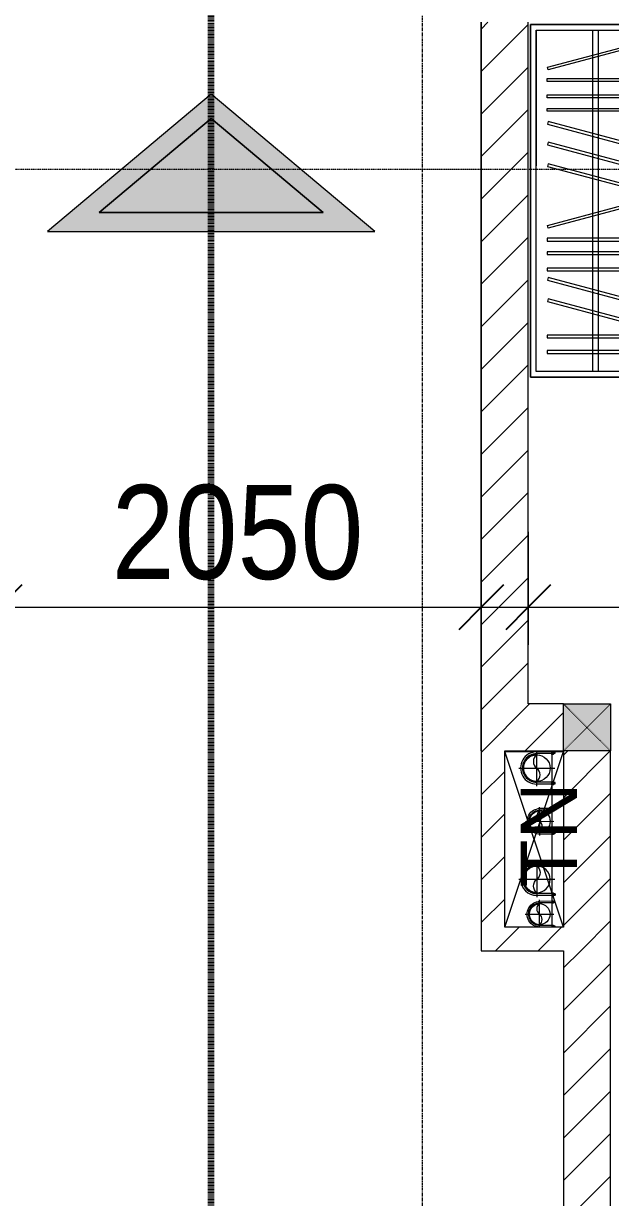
# Model space of a CAD drawing. Header units: millimetres. Extents: x 1591 to 239055, y -15958 to 83255.
# Drawn here: x 212434 to 214932, y 64837 to 69832 of the extents above; entities that cross this region are included whole.
import ezdxf

# ---------------------------------------------------------------- set-up
doc = ezdxf.new("R2010")
doc.units = ezdxf.units.MM
for name, pattern in [('1 NÉT CALL OUT', [6, 3, -3]), ('Dash', [6, 3, -3]), ('Dash Dot 3_16_', [7.9375, 4.7625, -1.5875, 0, -1.5875]), ('Grid Line', [22.225, 12.7, -3.175, 3.175, -3.175]), ('IMPORT-CENTER _2_', [40.64, 25.4, -5.08, 5.08, -5.08])]:
    doc.linetypes.add(name, pattern=pattern)
for name, color, linetype, lineweight in [('0-1', 250, 'Continuous', 5), ('0-2', 7, 'Continuous', 9), ('A-ANNO-DIMS', 211, 'Continuous', 9), ('A-ANNO-DIMS-160', 211, 'Continuous', 9), ('A-ANNO-NOTE', 131, 'Continuous', 9), ('A-DETL-3', 90, '1 NÉT CALL OUT', 100), ('A-FLOR', 192, 'Continuous', 9), ('A-FLOR-1', 7, 'Continuous', 9), ('A-WALL-3', 113, 'Continuous', 18), ('A-WALL-PATT-2', 111, 'Continuous', 9), ('G-ANNO-SYMB-1', 111, 'Dash Dot 3_16_', 18), ('G-ANNO-TEXT-1', 7, 'Continuous', 9), ('G-IMPT', 8, 'Continuous', 9), ('G-IMPT-2', 8, 'IMPORT-CENTER _2_', 9), ('I-FURN-1', 254, 'Continuous', 9), ('M-EQPM', 50, 'Continuous', 9), ('S-COLS', 52, 'Continuous', 9), ('S-COLS-5', 52, 'Continuous', 18), ('S-COLS-HDLN', 52, 'Dash', 9), ('S-GRID-1', 1, 'Grid Line', 9)]:
    doc.layers.add(name, color=color, linetype=linetype, lineweight=lineweight)
doc.styles.add('Arial_11', font='arial_0.ttf', dxfattribs={"height": 240})
doc.styles.add('UTM Avo', font='UTM Avo.ttf', dxfattribs={"width": 0.9, "height": 400})
doc.dimstyles.new('1_Dim_chi_tiet_2_5', dxfattribs={"dimscale": 304.8, "dimtxt": 399.720379, "dimasz": 0.629921, "dimexe": 0.524934, "dimexo": 0.0625, "dimgap": 0.052493, "dimtad": 1, "dimdec": 0, "dimrnd": 5, "dimzin": 0, "dimdsep": 46, "dimtxsty": 'UTM Avo', "dimblk1": 'OBLIQUE', "dimblk2": 'OBLIQUE', "dimsah": 1, "dimcen": 0.09, "dimdle": 0.524934, "dimazin": 0, "dimtfac": 1, "dimtdec": 4, "dimtix": 1, "dimtmove": 0, "dimatfit": 3, "dimfxl": 1.049869, "dimfxlon": 1, "dimtvp": 1, "dimtolj": 1, "dimtzin": 0, "dimarcsym": 2})
doc.dimstyles.new('1_Dim_chi_tiet_2_5_1', dxfattribs={"dimscale": 304.8, "dimtxt": 399.720379, "dimasz": 0.629921, "dimexe": 0.524934, "dimexo": 0.0625, "dimgap": 0.052493, "dimtad": 1, "dimdec": 0, "dimrnd": 5, "dimzin": 0, "dimdsep": 46, "dimtxsty": 'UTM Avo', "dimblk1": 'OBLIQUE', "dimblk2": 'OBLIQUE', "dimsah": 1, "dimcen": 0.09, "dimdle": 0.524934, "dimazin": 0, "dimtfac": 1, "dimtdec": 4, "dimtix": 1, "dimtmove": 0, "dimatfit": 3, "dimfxl": 1.049869, "dimfxlon": 1, "dimtvp": 1, "dimtolj": 1, "dimtzin": 0, "dimarcsym": 2})
pattern_1 = [(45, (95879.7, 0), (-90.50967, 90.50967), [])]

# ---------------------------------------------------------------- blocks, each defined once
blk = doc.blocks.new('NCV_TKTC_KET CAU_rvt-1-TKCS_MB TẦNG 6-8')
at = {"layer": 'A-FLOR-1'}
for p, q in [((118602.6, 66734.9), (118852.5, 66734.9)), ((118602.6, 65986.9), (118602.6, 66734.9))]:
    blk.add_line(p, q, dxfattribs=at)
blk = doc.blocks.new('TU QUAN AO-SUITE ROOM_3 - TU QUAN AO-SUITE ROOM_3-885817-TKCS_MB TẦNG 6-8')
at = {"layer": 'I-FURN-1'}
for p, q in [((0, 0), (-550, 0)), ((-550, 0), (-550, -1500)), ((-550, -1500), (-550, 0)), ((-550, 0), (0, 0)), ((0, -1500), (0, 0)), ((0, 0), (0, -1500)), ((-550, -24), (-550, -576)), ((-526, -24), (-24, -24)), ((-526, -1476), (-526, -24)), ((-526, -24), (-526, -600)), ((-287, -24), (-287, -576)), ((-263, -24), (-263, -576)), ((-24, -24), (-24, -1476)), ((-478.3, -181.1), (-61.3, -69.4)), ((-58.2, -80.9), (-475.2, -192.7)), ((-61.3, -69.4), (-58.2, -80.9)), ((-475.2, -192.7), (-478.3, -181.1)), ((-480.1, -229.7), (-50.1, -229.7)), ((-480.1, -241.7), (-480.1, -229.7)), ((-50.1, -241.7), (-480.1, -241.7)), ((-50.1, -229.7), (-50.1, -241.7)), ((-480.1, -299.2), (-50.1, -299.2)), ((-480.1, -311.2), (-480.1, -299.2)), ((-50.1, -299.2), (-50.1, -311.2)), ((-50.1, -311.2), (-480.1, -311.2)), ((-480.1, -356.4), (-50.1, -356.4)), ((-480.1, -368.4), (-480.1, -356.4)), ((-50.1, -368.4), (-480.1, -368.4)), ((-50.1, -356.4), (-50.1, -368.4)), ((-475.2, -411.5), (-478.3, -423.1)), ((-478.3, -423.1), (-61.3, -534.9)), ((-58.2, -523.3), (-475.2, -411.5)), ((-475.2, -500.3), (-478.3, -511.9)), ((-478.3, -511.9), (-61.3, -623.6)), ((-58.2, -612.1), (-475.2, -500.3)), ((-61.3, -534.9), (-58.2, -523.3)), ((-475.2, -591.5), (-478.3, -603.1)), ((-58.2, -703.3), (-475.2, -591.5)), ((-287, -576), (-287, -1476)), ((-263, -576), (-263, -1476)), ((-526, -1476), (-526, -600)), ((-478.3, -603.1), (-61.3, -714.9)), ((-61.3, -623.6), (-58.2, -612.1)), ((-478.3, -853.9), (-61.3, -742.1)), ((-61.3, -714.9), (-58.2, -703.3)), ((-61.3, -742.1), (-58.2, -753.7)), ((-58.2, -753.7), (-475.2, -865.5)), ((-475.2, -865.5), (-478.3, -853.9)), ((-480.1, -908.6), (-480.1, -920.6)), ((-480.1, -908.6), (-480.1, -920.6)), ((-50.1, -908.6), (-480.1, -908.6)), ((-480.1, -920.6), (-50.1, -920.6)), ((-50.1, -920.6), (-50.1, -908.6)), ((-480.1, -965.8), (-480.1, -977.8)), ((-480.1, -965.8), (-480.1, -977.8)), ((-50.1, -965.8), (-480.1, -965.8)), ((-480.1, -977.8), (-50.1, -977.8)), ((-50.1, -977.8), (-50.1, -965.8)), ((-480.1, -1035.3), (-480.1, -1047.3)), ((-480.1, -1035.3), (-480.1, -1047.3)), ((-50.1, -1035.3), (-480.1, -1035.3)), ((-480.1, -1047.3), (-50.1, -1047.3)), ((-50.1, -1047.3), (-50.1, -1035.3)), ((-475.2, -1075.3), (-478.3, -1086.9)), ((-478.3, -1086.9), (-61.3, -1198.6)), ((-58.2, -1187.1), (-475.2, -1075.3)), ((-475.2, -1166.5), (-478.3, -1178.1)), ((-478.3, -1178.1), (-61.3, -1289.9)), ((-58.2, -1278.3), (-475.2, -1166.5)), ((-61.3, -1198.6), (-58.2, -1187.1)), ((-61.3, -1289.9), (-58.2, -1278.3)), ((-480.1, -1320.5), (-480.1, -1332.5)), ((-480.1, -1320.5), (-480.1, -1332.5)), ((-50.1, -1320.5), (-480.1, -1320.5)), ((-480.1, -1332.5), (-50.1, -1332.5)), ((-50.1, -1332.5), (-50.1, -1320.5)), ((-480.1, -1386.9), (-480.1, -1398.9)), ((-480.1, -1386.9), (-480.1, -1398.9)), ((-50.1, -1386.9), (-480.1, -1386.9)), ((-50.1, -1398.9), (-50.1, -1386.9)), ((-480.1, -1398.9), (-50.1, -1398.9)), ((-24, -1476), (-526, -1476)), ((-550, -1500), (0, -1500)), ((0, -1500), (-550, -1500))]:
    blk.add_line(p, q, dxfattribs=at)
blk = doc.blocks.new('NCV_TKTC_TANG 6 - 8_rvt-2-TKCS_MB TẦNG 6-8')
at = {"layer": 'I-FURN-1'}
blk.add_blockref('TU QUAN AO-SUITE ROOM_3 - TU QUAN AO-SUITE ROOM_3-885817-TKCS_MB TẦNG 6-8', (119262.6, 69826.9), dxfattribs=at)
blk = doc.blocks.new('G1_SOF - BO TRU - 200x200-3056269-TKCS_MB TẦNG 6-8')
at = {"layer": 'S-COLS'}
blk.add_hatch(color=256, dxfattribs=at).paths.add_polyline_path([(100, 100), (-100, 100), (-100, -100), (100, -100)])
at = {"layer": 'S-COLS-5'}
for p, q in [((-100, 100), (100, 100)), ((-100, -100), (-100, 100)), ((100, 100), (100, -100)), ((100, -100), (-100, -100))]:
    blk.add_line(p, q, dxfattribs=at)
at = {"layer": 'S-COLS-HDLN'}
for p, q in [((100, -100), (-100, 100)), ((-100, -100), (100, 100))]:
    blk.add_line(p, q, dxfattribs=at)
blk = doc.blocks.new('TKTC_XREF_251221_MB TANG 2-7 - TKTC_XREF_260130_MB TANG 2-5_dwg_$cc-4746802-TKCS_MB TẦNG 6-8')
at = {"layer": 'G-IMPT-2'}
for p, q in [((0, -0.673), (0, 0.673)), ((-0.673, 0), (0.673, 0))]:
    blk.add_line(p, q, dxfattribs=at)
at = {"layer": 'M-EQPM'}
blk.add_circle((0, 0), 0.5, dxfattribs=at)
for centre, radius, start, end in [((0, 0), 0.5, 90, 270), ((0.188, 0.25), 0.313, 126.8699, 233.1301), ((-0.188, -0.25), 0.313, 306.8699, 53.1301)]:
    blk.add_arc(centre, radius, start, end, dxfattribs=at)
blk = doc.blocks.new('TKTC_XREF_251221_MB TANG 2-7 - TKTC_XREF_260130_MB TANG 2-5_dwg_CUM U_DN100-4746799-TKCS_MB TẦNG 6-8')
at = {"layer": 'G-IMPT'}
blk.add_hatch(color=256, dxfattribs=at).paths.add_polyline_path([(0, 61), (15.8, 58.9), (30.5, 52.8), (43.1, 43.1), (52.8, 30.5), (58.9, 15.8), (61, 0), (58.9, -15.8), (52.8, -30.5), (43.1, -43.1), (30.5, -52.8), (15.8, -58.9), (0, -61), (0, -57), (14.8, -55.1), (28.5, -49.4), (40.3, -40.3), (49.4, -28.5), (55.1, -14.8), (57, 0), (55.1, 14.8), (49.4, 28.5), (40.3, 40.3), (28.5, 49.4), (14.8, 55.1), (0, 57)])
for p, q in [((-79.1, 66.6), (-79.1, 63.4)), ((-76.6, 66.6), (-76.6, 63.4)), ((-74.6, 66.6), (-74.6, 63.4)), ((-72.7, 69.3), (-72.7, 60.7)), ((-66.9, 67.9), (-71.7, 67.9)), ((-65, 69), (0, 69)), ((-66.9, 62.1), (-71.7, 62.1)), ((-72.7, -60.7), (-72.7, -69.3)), ((-66.9, -62.1), (-71.7, -62.1)), ((-79.1, -63.4), (-79.1, -66.6)), ((-76.6, -63.4), (-76.6, -66.6)), ((-74.6, -63.4), (-74.6, -66.6)), ((-66.9, -67.9), (-71.7, -67.9)), ((-65, -69), (0, -69))]:
    blk.add_line(p, q, dxfattribs=at)
at = {"layer": 'G-IMPT', "flags": 128}
for points in [[(-72.7, 67.6), (-78.1, 67.6), (-78.1, 62.4), (-72.7, 62.4)], [(-71.7, 59.2), (-66.9, 59.2), (-66.9, 70.8), (-71.7, 70.8)], [(-66.9, 70.8), (-66.9, 72.7), (-65, 72.7), (-65, 57.3), (-66.9, 57.3), (-66.9, 59.2)], [(-65, 61), (0, 61), (0, 57)], [(-72.7, -62.4), (-78.1, -62.4), (-78.1, -67.6), (-72.7, -67.6)], [(-71.7, -70.8), (-66.9, -70.8), (-66.9, -59.2), (-71.7, -59.2)], [(-66.9, -59.2), (-66.9, -57.3), (-65, -57.3), (-65, -72.7), (-66.9, -72.7), (-66.9, -70.8)], [(-65, -61), (0, -61), (0, -57)]]:
    blk.add_lwpolyline(points, dxfattribs=at)
at = {"layer": 'G-IMPT'}
for centre, radius, start, end in [((-78.1, 66.6), 0.96, 90, 180), ((-78.1, 63.4), 0.96, 180, 270), ((-71.1, 69.3), 1.56, 112.61986, 247.38014), ((-67.9, 65), 4.8, 143.1301, 216.8699), ((0, 0), 69, 270, 90), ((-71.1, 60.7), 1.56, 112.61986, 247.38014), ((0, 0), 61, 270, 90), ((0, 0), 57, 270, 90), ((-78.1, -63.4), 0.96, 90, 180), ((-71.1, -60.7), 1.56, 112.61986, 247.38014), ((-67.9, -65), 4.8, 143.1301, 216.8699), ((-78.1, -66.6), 0.96, 180, 270), ((-71.1, -69.3), 1.56, 112.61986, 247.38014)]:
    blk.add_arc(centre, radius, start, end, dxfattribs=at)
blk = doc.blocks.new('TKTC_XREF_251221_MB TANG 2-7 - TKTC_XREF_260130_MB TANG 2-5_dwg_$cc-V123-TKCS_MB TẦNG 6-8')
at = {"layer": 'G-IMPT-2'}
for p, q in [((0, -0.673), (0, 0.645)), ((-0.673, 0), (0.673, 0))]:
    blk.add_line(p, q, dxfattribs=at)
at = {"layer": 'M-EQPM'}
blk.add_circle((0, 0), 0.5, dxfattribs=at)
for centre, radius, start, end in [((0, 0), 0.5, 90, 270), ((0.188, 0.25), 0.313, 126.8699, 233.1301), ((-0.188, -0.25), 0.313, 306.8699, 53.1301)]:
    blk.add_arc(centre, radius, start, end, dxfattribs=at)
blk = doc.blocks.new('TKTC_XREF_251221_MB TANG 2-7 - TKTC_XREF_260130_MB TANG 2-5_dwg_CUM U_DN100-V124-TKCS_MB TẦNG 6-8')
at = {"layer": 'G-IMPT'}
blk.add_hatch(color=256, dxfattribs=at).paths.add_polyline_path([(0, 61), (0, 57), (14.8, 55.1), (28.5, 49.4), (40.3, 40.3), (49.4, 28.5), (55.1, 14.8), (57, 0), (55.1, -14.8), (49.4, -28.5), (40.3, -40.3), (28.5, -49.4), (14.8, -55.1), (0, -57), (0, -61), (15.8, -58.9), (30.5, -52.8), (43.1, -43.1), (52.8, -30.5), (58.9, -15.8), (61, 0), (58.9, 15.8), (52.8, 30.5), (43.1, 43.1), (30.5, 52.8), (15.8, 58.9)])
for p, q in [((-79.1, 66.6), (-79.1, 63.4)), ((-76.6, 66.6), (-76.6, 63.4)), ((-74.6, 66.6), (-74.6, 63.4)), ((-72.7, 69.3), (-72.7, 60.7)), ((-66.9, 67.9), (-71.7, 67.9)), ((-66.9, 62.1), (-71.7, 62.1)), ((-65, 69), (0, 69)), ((-79.1, -63.4), (-79.1, -66.6)), ((-76.6, -63.4), (-76.6, -66.6)), ((-74.6, -63.4), (-74.6, -66.6)), ((-72.7, -60.7), (-72.7, -69.3)), ((-66.9, -62.1), (-71.7, -62.1)), ((-66.9, -67.9), (-71.7, -67.9)), ((-65, -69), (0, -69))]:
    blk.add_line(p, q, dxfattribs=at)
at = {"layer": 'G-IMPT', "flags": 128}
for points in [[(-72.7, 67.6), (-78.1, 67.6), (-78.1, 62.4), (-72.7, 62.4)], [(-71.7, 59.2), (-66.9, 59.2), (-66.9, 70.8), (-71.7, 70.8)], [(-66.9, 70.8), (-66.9, 72.7), (-65, 72.7), (-65, 57.3), (-66.9, 57.3), (-66.9, 59.2)], [(-65, 61), (0, 61), (0, 57)], [(-72.7, -62.4), (-78.1, -62.4), (-78.1, -67.6), (-72.7, -67.6)], [(-71.7, -70.8), (-66.9, -70.8), (-66.9, -59.2), (-71.7, -59.2)], [(-66.9, -59.2), (-66.9, -57.3), (-65, -57.3), (-65, -72.6)], [(-65, -61), (0, -61), (0, -57)]]:
    blk.add_lwpolyline(points, dxfattribs=at)
at = {"layer": 'G-IMPT'}
for centre, radius, start, end in [((-78.1, 66.6), 0.96, 90, 180), ((-78.1, 63.4), 0.96, 180, 270), ((-71.1, 69.3), 1.56, 112.6199, 247.3801), ((-67.9, 65), 4.8, 143.1301, 216.8699), ((-71.1, 60.7), 1.56, 112.6199, 247.3801), ((0, 0), 69, 270, 90), ((0, 0), 61, 270, 90), ((0, 0), 57, 270, 90), ((-78.1, -63.4), 0.96, 90, 180), ((-78.1, -66.6), 0.96, 180, 270), ((-71.1, -60.7), 1.56, 112.6199, 247.3801), ((-67.9, -65), 4.8, 143.1301, 216.8699), ((-71.1, -69.3), 1.56, 112.6199, 247.3801)]:
    blk.add_arc(centre, radius, start, end, dxfattribs=at)
blk = doc.blocks.new('TKTC_XREF_251221_MB TANG 2-7 - TKTC_XREF_260130_MB TANG 2-5_dwg_CUM U_DN100-4746796-TKCS_MB TẦNG 6-8')
at = {"layer": 'G-IMPT'}
blk.add_hatch(color=256, dxfattribs=at).paths.add_polyline_path([(0, 61), (0, 57), (14.8, 55.1), (28.5, 49.4), (40.3, 40.3), (49.4, 28.5), (55.1, 14.8), (57, 0), (55.1, -14.8), (49.4, -28.5), (40.3, -40.3), (28.5, -49.4), (14.8, -55.1), (0, -57), (0, -61), (15.8, -58.9), (30.5, -52.8), (43.1, -43.1), (52.8, -30.5), (58.9, -15.8), (61, 0), (58.9, 15.8), (52.8, 30.5), (43.1, 43.1), (30.5, 52.8), (15.8, 58.9)])
for p, q in [((-79.1, 66.6), (-79.1, 63.4)), ((-76.6, 66.6), (-76.6, 63.4)), ((-74.6, 66.6), (-74.6, 63.4)), ((-72.7, 69.3), (-72.7, 60.7)), ((-66.9, 67.9), (-71.7, 67.9)), ((-66.9, 62.1), (-71.7, 62.1)), ((-65, 69), (0, 69)), ((-79.1, -63.4), (-79.1, -66.6)), ((-76.6, -63.4), (-76.6, -66.6)), ((-74.6, -63.4), (-74.6, -66.6)), ((-72.7, -60.7), (-72.7, -69.3)), ((-66.9, -62.1), (-71.7, -62.1)), ((-66.9, -67.9), (-71.7, -67.9)), ((-65, -69), (0, -69))]:
    blk.add_line(p, q, dxfattribs=at)
at = {"layer": 'G-IMPT', "flags": 128}
for points in [[(-72.7, 67.6), (-78.1, 67.6), (-78.1, 62.4), (-72.7, 62.4)], [(-71.7, 59.2), (-66.9, 59.2), (-66.9, 70.8), (-71.7, 70.8)], [(-66.9, 70.8), (-66.9, 72.7), (-65, 72.7), (-65, 57.3), (-66.9, 57.3), (-66.9, 59.2)], [(-65, 61), (0, 61), (0, 57)], [(-72.7, -62.4), (-78.1, -62.4), (-78.1, -67.6), (-72.7, -67.6)], [(-71.7, -70.8), (-66.9, -70.8), (-66.9, -59.2), (-71.7, -59.2)], [(-66.9, -59.2), (-66.9, -57.3), (-65, -57.3), (-65, -72.7), (-66.9, -72.7), (-66.9, -70.8)], [(-65, -61), (0, -61), (0, -57)]]:
    blk.add_lwpolyline(points, dxfattribs=at)
at = {"layer": 'G-IMPT'}
for centre, radius, start, end in [((-78.1, 66.6), 0.96, 90, 180), ((-78.1, 63.4), 0.96, 180, 270), ((-71.1, 69.3), 1.56, 112.6199, 247.3801), ((-67.9, 65), 4.8, 143.1301, 216.8699), ((-71.1, 60.7), 1.56, 112.6199, 247.3801), ((0, 0), 69, 270, 90), ((0, 0), 61, 270, 90), ((0, 0), 57, 270, 90), ((-78.1, -63.4), 0.96, 90, 180), ((-78.1, -66.6), 0.96, 180, 270), ((-71.1, -60.7), 1.56, 112.6199, 247.3801), ((-67.9, -65), 4.8, 143.1301, 216.8699), ((-71.1, -69.3), 1.56, 112.6199, 247.3801)]:
    blk.add_arc(centre, radius, start, end, dxfattribs=at)
blk = doc.blocks.new('TKTC_XREF_251221_MB TANG 2-7 - TKTC_XREF_260130_MB TANG 2-5_dwg_$cc-4746806-TKCS_MB TẦNG 6-8')
at = {"layer": 'G-IMPT-2'}
for p, q in [((0, -0.673), (0, 0.673)), ((-0.673, 0), (0.673, 0))]:
    blk.add_line(p, q, dxfattribs=at)
at = {"layer": 'M-EQPM'}
blk.add_circle((0, 0), 0.5, dxfattribs=at)
for centre, radius, start, end in [((0, 0), 0.5, 90, 270), ((0.188, 0.25), 0.313, 126.8699, 233.1301), ((-0.188, -0.25), 0.313, 306.8699, 53.1301)]:
    blk.add_arc(centre, radius, start, end, dxfattribs=at)
blk = doc.blocks.new('TKTC_XREF_251221_MB TANG 2-7 - TKTC_XREF_260130_MB TANG 2-5_dwg_$cc-V125-TKCS_MB TẦNG 6-8')
at = {"layer": 'G-IMPT-2'}
for p, q in [((0, -0.616), (0, 0.673)), ((-0.673, 0), (0.673, 0))]:
    blk.add_line(p, q, dxfattribs=at)
at = {"layer": 'M-EQPM'}
blk.add_circle((0, 0), 0.5, dxfattribs=at)
for centre, radius, start, end in [((0, 0), 0.5, 90, 270), ((0.188, 0.25), 0.313, 126.8699, 233.1301), ((-0.188, -0.25), 0.313, 306.8699, 53.1301)]:
    blk.add_arc(centre, radius, start, end, dxfattribs=at)
blk = doc.blocks.new('TKTC_XREF_251221_MB TANG 2-7 - TKTC_XREF_260130_MB TANG 2-5_dwg_CUM U_DN100-V126-TKCS_MB TẦNG 6-8')
at = {"layer": 'G-IMPT'}
blk.add_hatch(color=256, dxfattribs=at).paths.add_polyline_path([(0, -61), (0, -57), (14.8, -55.1), (28.5, -49.4), (40.3, -40.3), (49.4, -28.5), (55.1, -14.8), (57, 0), (55.1, 14.8), (49.4, 28.5), (40.3, 40.3), (28.5, 49.4), (14.8, 55.1), (0, 57), (0, 61), (15.8, 58.9), (30.5, 52.8), (43.1, 43.1), (52.8, 30.5), (58.9, 15.8), (61, 0), (58.9, -15.8), (52.8, -30.5), (43.1, -43.1), (30.5, -52.8), (15.8, -58.9)])
for p, q in [((-79.1, 66.6), (-79.1, 63.4)), ((-76.6, 66.6), (-76.6, 63.4)), ((-74.6, 66.6), (-74.6, 63.4)), ((-72.7, 69.3), (-72.7, 60.7)), ((-66.9, 67.9), (-71.7, 67.9)), ((-65, 69), (0, 69)), ((-66.9, 62.1), (-71.7, 62.1)), ((-72.7, -60.7), (-72.7, -69.3)), ((-66.9, -62.1), (-71.7, -62.1)), ((-79.1, -63.4), (-79.1, -66.6)), ((-76.6, -63.4), (-76.6, -66.6)), ((-74.6, -63.4), (-74.6, -66.6)), ((-66.9, -67.9), (-71.7, -67.9)), ((-65, -69), (0, -69))]:
    blk.add_line(p, q, dxfattribs=at)
at = {"layer": 'G-IMPT', "flags": 128}
for points in [[(-72.7, 67.6), (-78.1, 67.6), (-78.1, 62.4), (-72.7, 62.4)], [(-71.7, 59.2), (-66.9, 59.2), (-66.9, 70.8), (-71.7, 70.8)], [(-66.9, 70.8), (-66.9, 72.7), (-65, 72.7), (-65, 57.3), (-66.9, 57.3), (-66.9, 59.2)], [(-65, 61), (0, 61), (0, 57)], [(-72.7, -62.4), (-78.1, -62.4), (-78.1, -67.6), (-72.7, -67.6)], [(-66.9, -70.6), (-66.9, -59.2), (-71.7, -59.2)], [(-66.9, -59.2), (-66.9, -57.3), (-65, -57.3), (-65, -70.6)], [(-65, -61), (0, -61), (0, -57)]]:
    blk.add_lwpolyline(points, dxfattribs=at)
at = {"layer": 'G-IMPT'}
for centre, radius, start, end in [((-78.1, 66.6), 0.96, 90, 180), ((-78.1, 63.4), 0.96, 180, 270), ((-71.1, 69.3), 1.56, 112.61986, 247.38014), ((-67.9, 65), 4.8, 143.1301, 216.8699), ((0, 0), 69, 270, 90), ((-71.1, 60.7), 1.56, 112.61986, 247.38014), ((0, 0), 61, 270, 90), ((0, 0), 57, 270, 90), ((-78.1, -63.4), 0.96, 90, 180), ((-71.1, -60.7), 1.56, 112.61986, 247.38014), ((-67.9, -65), 4.8, 143.1301, 216.8699), ((-78.1, -66.6), 0.96, 180, 270), ((-71.1, -69.3), 1.56, 112.61986, 242.9192)]:
    blk.add_arc(centre, radius, start, end, dxfattribs=at)
blk = doc.blocks.new('TKTC_XREF_251221_MB TANG 2-7 - TKTC_XREF_251221_MB TANG 2-7-2039446-TKCS_MB TẦNG 6-8')
at = {"layer": 'M-EQPM'}
blk.add_line((85151.2, 48750), (85151.2, 49500), dxfattribs=at)
for name, p, xscale, yscale, zscale, rotation in [('TKTC_XREF_251221_MB TANG 2-7 - TKTC_XREF_260130_MB TANG 2-5_dwg_$cc-V123-TKCS_MB TẦNG 6-8', (85085.9, 49426.7), 113.7150000000091, 113.7150000000091, 113.7150000000091, 359.9990086636432), ('TKTC_XREF_251221_MB TANG 2-7 - TKTC_XREF_260130_MB TANG 2-5_dwg_CUM U_DN100-V124-TKCS_MB TẦNG 6-8', (85085.9, 49427.6), 0.9975000000000005, 0.9975000000000005, 0.9975000000000005, 180.000991338195), ('TKTC_XREF_251221_MB TANG 2-7 - TKTC_XREF_260130_MB TANG 2-5_dwg_$cc-4746802-TKCS_MB TẦNG 6-8', (85098.2, 49200.5), 90.00000000005107, 90.00000000005107, 90.00000000005107, 0.3740267799372842), ('TKTC_XREF_251221_MB TANG 2-7 - TKTC_XREF_260130_MB TANG 2-5_dwg_CUM U_DN100-4746796-TKCS_MB TẦNG 6-8', (85086.4, 48953.8), 0.9974999999999965, 0.9974999999999965, 0.9974999999999965, 180.0009913385626), ('TKTC_XREF_251221_MB TANG 2-7 - TKTC_XREF_260130_MB TANG 2-5_dwg_$cc-V125-TKCS_MB TẦNG 6-8', (85097.6, 48805.4), 90.00000000005107, 90.00000000005107, 90.00000000005107, 0.3740267799372842)]:
    blk.add_blockref(name, p, dxfattribs=dict(xscale=xscale, yscale=yscale, zscale=zscale, rotation=rotation))
at = {"extrusion": (0, 0, -1)}
for name, p, xscale, yscale, zscale, rotation in [('TKTC_XREF_251221_MB TANG 2-7 - TKTC_XREF_260130_MB TANG 2-5_dwg_CUM U_DN100-4746799-TKCS_MB TẦNG 6-8', (-85100.1, 49200.5), 0.7894736842105242, 0.7894736842105242, -0.7894736842105242, 359.6259732184666), ('TKTC_XREF_251221_MB TANG 2-7 - TKTC_XREF_260130_MB TANG 2-5_dwg_$cc-4746806-TKCS_MB TẦNG 6-8', (-85086.4, 48953.8), 113.7150000000092, 113.7150000000092, -113.7150000000092, 179.9990086636432), ('TKTC_XREF_251221_MB TANG 2-7 - TKTC_XREF_260130_MB TANG 2-5_dwg_CUM U_DN100-V126-TKCS_MB TẦNG 6-8', (-85099.5, 48805.4), 0.7894736842105242, 0.7894736842105242, -0.7894736842105242, 359.6259732184666)]:
    blk.add_blockref(name, p, dxfattribs=dict(at, xscale=xscale, yscale=yscale, zscale=zscale, rotation=rotation))
blk = doc.blocks.new('HDNDCT_MŨI TÊN THOÁT HIỂM - HDNDCT_MŨI TÊN THOÁT HIỂM-2437747-TKCS_MB TẦNG 6-8')
at = {"layer": 'A-ANNO-NOTE'}
h = blk.add_hatch(color=256, dxfattribs=at)
h.paths.add_polyline_path([(-3.153, 0), (0.5, 4.353), (0.5, -4.353)])
h.paths.add_polyline_path([(-2.5, 0), (0, -2.979), (0, 2.979)])
blk.add_hatch(color=256, dxfattribs=at).paths.add_polyline_path([(0, -2.979), (-2.5, 0), (0, 2.979)])
for p, q in [((0.5, 4.353), (-3.153, 0)), ((0.5, -4.353), (0.5, 4.353)), ((-2.5, 0), (0, 2.979)), ((0, 2.979), (-2.5, 0)), ((0, 2.979), (0, -2.979)), ((0, -2.979), (0, 2.979)), ((-3.153, 0), (0.5, -4.353)), ((0, -2.979), (-2.5, 0)), ((-2.5, 0), (0, -2.979))]:
    blk.add_line(p, q, dxfattribs=at)
blk = doc.blocks.new('DIMBLOCK82-TKCS_MB TẦNG 6-8')
at = {"layer": 'A-ANNO-DIMS-160'}
for p, q in [((212332.3, 67668.8), (212332.3, 67188.8)), ((212332.3, 67348.8), (212332.3, 67668.8)), ((214382.3, 67668.8), (214382.3, 67188.8)), ((214382.3, 67348.8), (214382.3, 67668.8)), ((212172.3, 67348.8), (214542.3, 67348.8))]:
    blk.add_line(p, q, dxfattribs=at)
at = {"layer": 'A-ANNO-DIMS-160', "lineweight": 25}
for p, q in [((212332.3, 67348.8), (212428.3, 67444.8)), ((214382.3, 67348.8), (214478.3, 67444.8)), ((212332.3, 67348.8), (212236.3, 67252.8)), ((214382.3, 67348.8), (214286.3, 67252.8))]:
    blk.add_line(p, q, dxfattribs=at)
at = {"layer": 'A-ANNO-DIMS-160', "color": 0, "insert": (212809.5, 67868.4), "char_height": 400, "width": 1314.636, "attachment_point": 1, "line_spacing_factor": 1.110334, "style": 'UTM Avo'}
blk.add_mtext('2050', dxfattribs=at)
blk = doc.blocks.new('_Oblique')
at = {"color": 0, "linetype": 'ByBlock', "lineweight": -2}
blk.add_line((-0.5, -0.5), (0.5, 0.5), dxfattribs=at)
blk = doc.blocks.new('DIMBLOCK331-TKCS_MB TẦNG 6-8')
at = {"layer": 'A-ANNO-DIMS-160'}
for p, q in [((214582.3, 67668.8), (214582.3, 67188.8)), ((214582.3, 67348.8), (214582.3, 67668.8)), ((222932.3, 67668.8), (222932.3, 67188.8)), ((222932.3, 67348.8), (222932.3, 67668.8)), ((214422.3, 67348.8), (223092.3, 67348.8))]:
    blk.add_line(p, q, dxfattribs=at)
at = {"layer": 'A-ANNO-DIMS-160', "lineweight": 25}
for p, q in [((214582.3, 67348.8), (214678.3, 67444.8)), ((222932.3, 67348.8), (223028.3, 67444.8)), ((214582.3, 67348.8), (214486.3, 67252.8)), ((222932.3, 67348.8), (222836.3, 67252.8))]:
    blk.add_line(p, q, dxfattribs=at)
at = {"layer": 'A-ANNO-DIMS-160', "color": 0, "insert": (218209.5, 67868.4), "char_height": 400, "width": 1314.636, "attachment_point": 1, "line_spacing_factor": 1.110334, "style": 'UTM Avo'}
blk.add_mtext('8350', dxfattribs=at)

msp = doc.modelspace()

# ---------------------------------------------------------------- hatches: boundary and pattern name
at = {"layer": 'A-WALL-PATT-2'}
h = msp.add_hatch(dxfattribs=at)
h.set_pattern_fill('FP_1', color=256, style=0, pattern_type=2)
h.set_pattern_definition(pattern_1)
h.paths.add_polyline_path([(214582.3, 66936.9), (214582.3, 69836.9), (214382.3, 69836.9), (214382.3, 66936.9), (214459.4, 66936.9)])
h = msp.add_hatch(dxfattribs=at)
h.set_pattern_fill('FP_1', color=256, style=0, pattern_type=2)
h.set_pattern_definition(pattern_1)
h.paths.add_polyline_path([(214482.2, 66736.9), (214732.2, 66736.9), (214732.2, 66936.9), (214382.3, 66936.9), (214382.3, 66736.9), (214459.4, 66736.9)])
h = msp.add_hatch(dxfattribs=at)
h.set_pattern_fill('FP_1', color=256, style=0, pattern_type=2)
h.set_pattern_definition(pattern_1)
h.paths.add_polyline_path([(214482.2, 65986.9), (214482.2, 66736.9), (214382.2, 66736.9), (214382.2, 65986.9), (214459.4, 65986.9)])
h = msp.add_hatch(dxfattribs=at)
h.set_pattern_fill('FP_1', color=256, style=0, pattern_type=2)
h.set_pattern_definition(pattern_1)
h.paths.add_polyline_path([(214862.4, 65886.9), (214932.2, 65886.9), (214932.2, 66736.9), (214732.2, 66736.9), (214732.2, 65886.9)])
h = msp.add_hatch(dxfattribs=at)
h.set_pattern_fill('FP_1', color=256, style=0, pattern_type=2)
h.set_pattern_definition(pattern_1)
h.paths.add_polyline_path([(214382.2, 65886.9), (214732.2, 65886.9), (214732.2, 65986.9), (214382.2, 65986.9), (214382.2, 65947.2)])
h = msp.add_hatch(dxfattribs=at)
h.set_pattern_fill('FP_1', color=256, style=0, pattern_type=2)
h.set_pattern_definition(pattern_1)
h.paths.add_polyline_path([(214932.2, 61836.9), (214932.2, 63596.9), (214732.2, 63596.9), (214732.2, 61836.9), (214862.4, 61836.9)])
h.paths.add_polyline_path([(214932.2, 64686.9), (214932.2, 65886.9), (214732.2, 65886.9), (214732.2, 64686.9), (214862.4, 64686.9)])

# ---------------------------------------------------------------- linework, layer by layer
at = {"layer": '0-2'}
for p, q in [((214482.2, 66734.9), (214732.2, 66734.9)), ((214731.6, 65986.9), (214482.2, 66734)), ((214482.5, 65986.8), (214732.2, 66734.5))]:
    msp.add_line(p, q, dxfattribs=at)
at = {"layer": 'A-DETL-3'}
msp.add_line((213232.3, 52256.9), (213232.3, 71435.3), dxfattribs=at)
at = {"layer": 'A-FLOR'}
msp.add_line((214382.2, 66736.9), (214382.2, 69836.9), dxfattribs=at)
at = {"layer": 'A-WALL-3'}
for p, q in [((214382.3, 69836.9), (214382.3, 66736.9)), ((214582.3, 66936.9), (214582.3, 69836.9)), ((214732.2, 66936.9), (214582.3, 66936.9)), ((214382.2, 66736.9), (214382.2, 65886.9)), ((214482.2, 65986.9), (214482.2, 66736.9)), ((214482.2, 66736.9), (214732.2, 66736.9)), ((214732.2, 66736.9), (214732.2, 65986.9)), ((214932.2, 64686.9), (214932.2, 66736.9)), ((214732.2, 65986.9), (214482.2, 65986.9)), ((214382.2, 65886.9), (214732.2, 65886.9)), ((214732.2, 65886.9), (214732.2, 64686.9))]:
    msp.add_line(p, q, dxfattribs=at)
at = {"layer": 'G-ANNO-SYMB-1'}
msp.add_line((124639, 69211.5), (229692.1, 69211.5), dxfattribs=at)
at = {"layer": 'S-GRID-1'}
msp.add_line((214132.3, 19149.4), (214132.3, 77012.5), dxfattribs=at)

# ---------------------------------------------------------------- block references
at = {"layer": '0-1'}
for name in ['NCV_TKTC_KET CAU_rvt-1-TKCS_MB TẦNG 6-8', 'NCV_TKTC_TANG 6 - 8_rvt-2-TKCS_MB TẦNG 6-8']:
    msp.add_blockref(name, (95879.7, 0), dxfattribs=at)
at = {"layer": 'A-ANNO-NOTE', "xscale": 160, "yscale": 160, "zscale": 160, "rotation": 269.9999999999999}
msp.add_blockref('HDNDCT_MŨI TÊN THOÁT HIỂM - HDNDCT_MŨI TÊN THOÁT HIỂM-2437747-TKCS_MB TẦNG 6-8', (213232.3, 69027.1), dxfattribs=at)
at = {"layer": 'M-EQPM'}
msp.add_blockref('TKTC_XREF_251221_MB TANG 2-7 - TKTC_XREF_251221_MB TANG 2-7-2039446-TKCS_MB TẦNG 6-8', (129532.3, 17236.9), dxfattribs=at)
at = {"layer": 'S-COLS', "rotation": 180}
msp.add_blockref('G1_SOF - BO TRU - 200x200-3056269-TKCS_MB TẦNG 6-8', (214832.2, 66836.9), dxfattribs=at)

# ---------------------------------------------------------------- texts
at = {"layer": 'G-ANNO-TEXT-1', "insert": (214670, 66379.4), "char_height": 240, "width": 624, "attachment_point": 5, "rotation": 90, "line_spacing_factor": 0.936439, "style": 'Arial_11'}
msp.add_mtext('\\pt79.9992,160.0008,240,319.9992,400.0008,480,559.9992,640.0008,720,799.9992,880.0008,960,1039.9992,1120.0008,1200,1279.9992,1360.0008,1440,1519.9992,1600.0008,1680,1759.9992,1840.0008,1920,1999.9992,2080.0008,2160,2239.9992,2320.0008,2400,2479.9992,2560.0008;TN', dxfattribs=at)
msp.add_mtext('\\pt79.9992,160.0008,240,319.9992,400.0008,480,559.9992,640.0008,720,799.9992,880.0008,960,1039.9992,1120.0008,1200,1279.9992,1360.0008,1440,1519.9992,1600.0008,1680,1759.9992,1840.0008,1920,1999.9992,2080.0008,2160,2239.9992,2320.0008,2400,2479.9992,2560.0008;TN', dxfattribs=at)

# ---------------------------------------------------------------- dimensions: what is measured, and where the dimension line sits
at = {"layer": 'A-ANNO-DIMS'}
for base, p1, p2, dimstyle, override, picture, middle in [((214382.3, 67348.8), (212332.3, 67668.8), (214382.3, 67668.8), '1_Dim_chi_tiet_2_5', {"dimpost": '<>', "dimfxl": 2050}, 'DIMBLOCK82-TKCS_MB TẦNG 6-8', (213357.3, 67571.8)), ((222932.3, 67348.8), (214582.3, 67668.8), (222932.3, 67668.8), '1_Dim_chi_tiet_2_5_1', {"dimpost": '<>', "dimfxl": 8350}, 'DIMBLOCK331-TKCS_MB TẦNG 6-8', (218757.3, 67571.8))]:
    dim = msp.add_linear_dim(base=base, p1=p1, p2=p2, dimstyle=dimstyle, override=override, dxfattribs=at)
    dim.commit()
    dim.dimension.update_dxf_attribs({"geometry": picture, "text_midpoint": middle})

doc.saveas('drawing.dxf')
